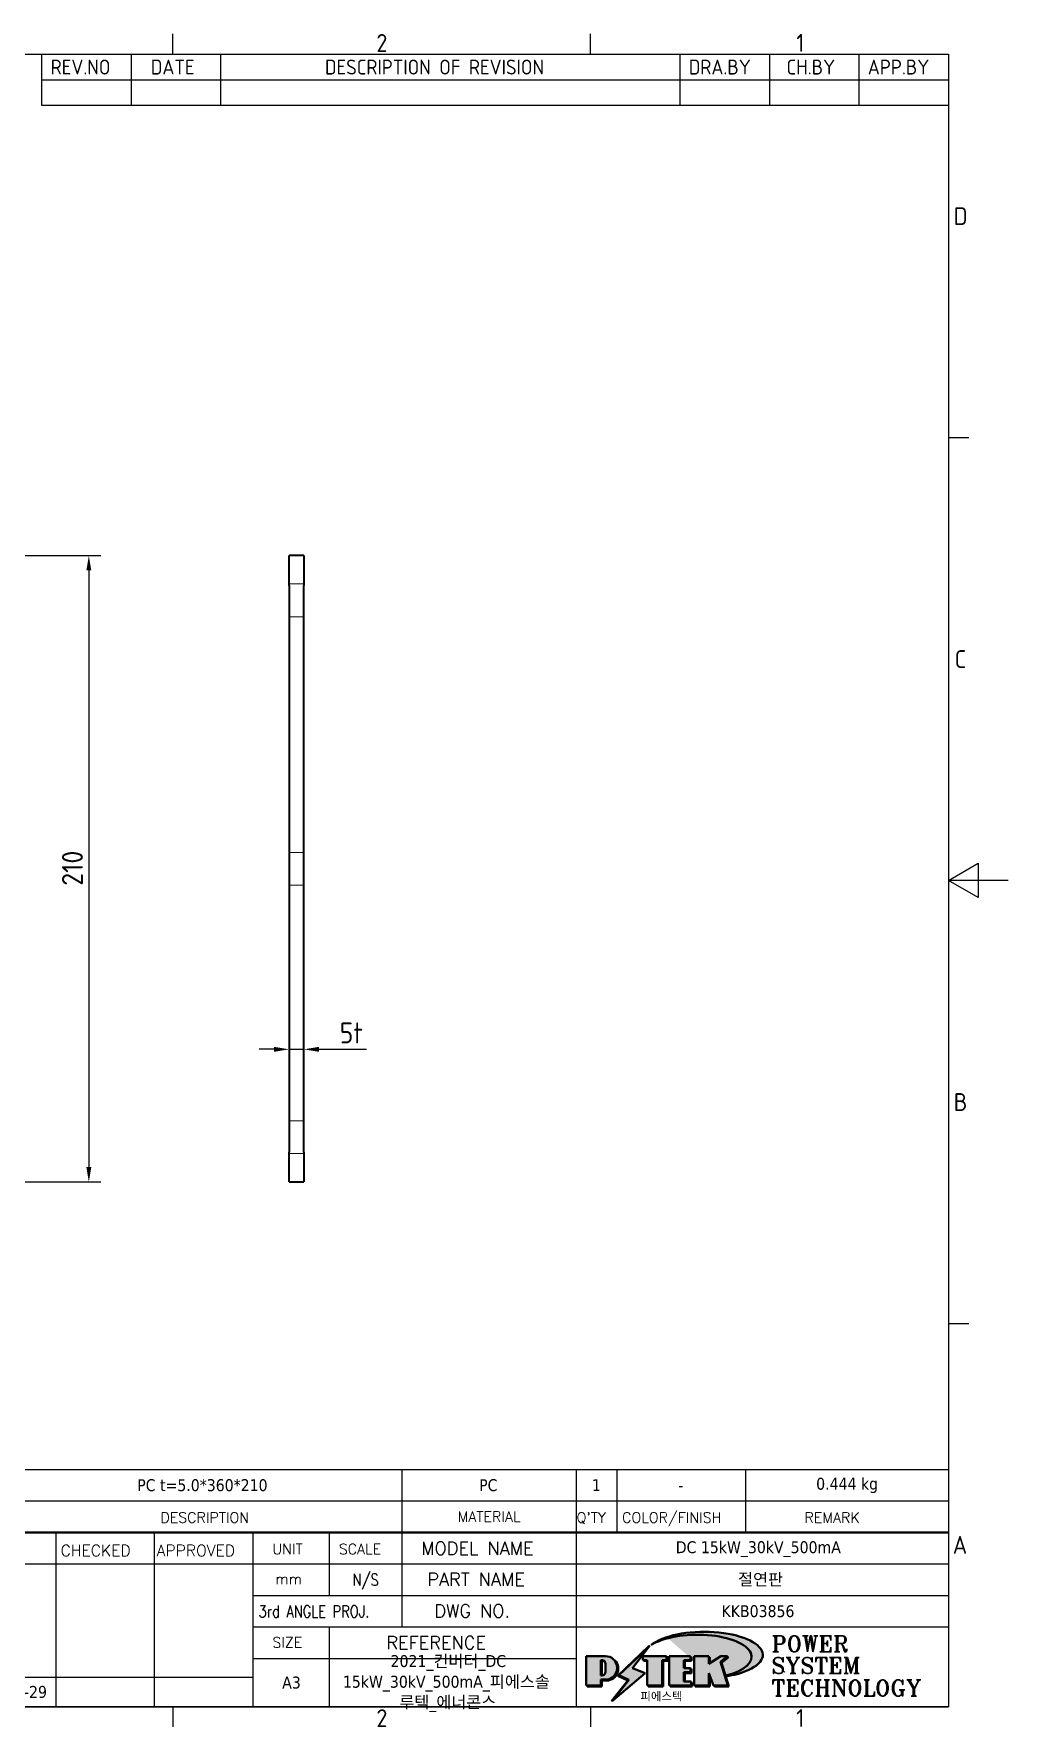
# Model space of a CAD drawing. Header units: millimetres. Extents: x 0 to 840, y 0 to 594.
# Drawn here: x 513 to 840, y 13 to 581 of the extents above; entities that cross this region are included whole.
import ezdxf
from ezdxf.enums import TextEntityAlignment as Align

# ---------------------------------------------------------------- set-up
doc = ezdxf.new("R2010")
doc.units = ezdxf.units.MM
doc.header["$LTSCALE"] = 2
doc.linetypes.add('DASHED', pattern=[0.2067, 0.1654, -0.0413])
doc.layers.get('0').update_dxf_attribs({"color": 3, "lineweight": 25, "true_color": 0x00ff00})
for name, color, linetype, lineweight, true_color in [('가려진 것(ISO)', 2, 'DASHED', 18, 0xffff00), ('가시적인 것(ISO)', 3, 'Continuous', 40, 0x00ff00), ('기호(ISO)', 5, 'Continuous', 25, 0x0000ff), ('제목(ISO)', 5, 'Continuous', 50, 0x0000ff), ('치수(ISO)', 2, 'Continuous', 25, 0xffff00)]:
    doc.layers.add(name, color=color, linetype=linetype, lineweight=lineweight, true_color=true_color)
doc.layers.add('경계(ISO)', color=7, linetype='Continuous', lineweight=25)
doc.layers.add('해치(ISO)', color=7, linetype='Continuous', lineweight=18)
doc.styles.add('HAN_370', font='', dxfattribs={"width": 2})
doc.styles.add('ISO ProportionalPSTEK', font='isocp.shx')
doc.styles.add('RC_284', font='ROMANC.shx')
doc.styles.add('RC_287', font='ROMANC.shx')
doc.styles.add('RC_292', font='ROMANC.shx')
doc.styles.add('ROMANT_294', font='romant.shx')
doc.styles.add('문자 텍스트_PSTEK_POSCO', font='isocp.shx')
doc.styles.add('치수 텍스트_PSTEK_POSCO', font='isocp.shx')
doc.styles.add('텍스트 스타일198', font='tahoma.ttf')
doc.styles.add('텍스트 스타일333', font='ROMANC.shx', dxfattribs={"width": 0.800000011920929})
doc.styles.get('HAN_370').set_extended_font_data('GulimChe')
doc.dimstyles.new('치수_PSTEK_POSCO', dxfattribs={"dimscale": 2, "dimtxt": 3.5, "dimasz": 2.5, "dimexe": 2, "dimexo": 2.5, "dimgap": 1, "dimtad": 1, "dimrnd": 1e-08, "dimdsep": 46, "dimtxsty": '치수 텍스트_PSTEK_POSCO', "dimcen": 0.09, "dimdle": 10, "dimclrd": 7, "dimclre": 7, "dimclrt": 2, "dimadec": 1, "dimazin": 2, "dimtfac": 1, "dimtmove": 0, "dimatfit": 3, "dimfxl": 1, "dimtolj": 1, "dimlwd": -1, "dimlwe": -1, "dimarcsym": 0})

# ---------------------------------------------------------------- blocks, each defined once
blk = doc.blocks.new('경계 Default Border')
at = {"layer": '경계(ISO)'}
for p, q in [((280, 287.0000076293945), (280, 290.4000091552734)), ((350, 287.0000076293945), (350, 290.4000091552734)), ((410, 222.7499961853027), (413.4000015258789, 222.7499961853027)), ((410, 74.25000190734863), (413.4000015258789, 74.25000190734863)), ((280, 10), (280, 6.599999666213989)), ((350, 10), (350, 6.599999666213989))]:
    blk.add_line(p, q, dxfattribs=at)
at = {"layer": '경계(ISO)', "flags": 128}
for points in [[(10, 10), (10, 287.0000076293945), (410, 287.0000076293945), (410, 10), (10, 10)], [(420, 148.5000038146973), (410, 148.5000038146973), (415, 151.3867473602295), (415, 145.6132507324219), (410, 148.5000038146973)]]:
    blk.add_lwpolyline(points, dxfattribs=at)
at = {"layer": '경계(ISO)', "color": 2, "true_color": 0xffff00, "char_height": 3.00000011920929, "attachment_point": 7, "style": '문자 텍스트_PSTEK_POSCO'}
for s, insert in [('2', (314.127739416884, 287.3713945155963)), ('1', (384.4860661041481, 287.4)), ('D', (410.878270202895, 258.3463944559917)), ('C', (411.0445395201643, 184.0963944559917)), ('B', (410.878270202895, 109.8463944559917)), ('A', (410.7144008173592, 35.61784856929444)), ('2', (314.127739416884, 6.57139439638704)), ('1', (384.4860661041481, 6.59999988079071))]:
    blk.add_mtext(s, dxfattribs=dict(at, insert=insert))
blk = doc.blocks.new('제목 블록 PSTEK')
at = {"true_color": 0xff0000}
h = blk.add_hatch(color=1, dxfattribs=at)
edge = h.paths.add_edge_path(flags=0)
edge.add_line((314.2242174273352, 19.60711530335299), (314.2242174273352, 17.00126995915134))
edge.add_line((314.2242174273352, 17.00126995915134), (314.3485873187598, 17.00126995915134))
edge.add_arc((314.3485873187598, 17.6527312952023), 0.6514613360509371, 270, 360)
edge.add_line((315.0000486548106, 17.6527312952023), (315.0000486548106, 18.95565396730211))
edge.add_arc((314.3485873187598, 18.95565396730212), 0.6514613360508712, 0, 90)
edge.add_line((314.3485873187598, 19.60711530335299), (314.2242174273352, 19.60711530335299))
edge = h.paths.add_edge_path()
edge.add_arc((314.9847713324306, 18.28938669179658), 1.969189947606664, 269.9999999999959, 450)
edge.add_line((314.9847713324306, 20.25857663940318), (311.7664314776902, 20.25857663940324))
edge.add_line((311.7664314776902, 20.25857663940324), (311.7664314776902, 15.3430047401139))
edge.add_line((311.7664314776902, 15.3430047401139), (314.2242174273352, 15.3430047401139))
edge.add_line((314.2242174273352, 15.3430047401139), (314.2242174273352, 16.32019674418991))
edge.add_line((314.2242174273352, 16.32019674418991), (314.9847713324307, 16.32019674418991))
at = {"true_color": 0x848484}
for points in [[(317.2195697678507, 17.0593801673321), (322.0326348870767, 21.62682475217465), (322.2781991042243, 21.94392121864296), (317.0471853425802, 16.97985676345368), (318.7512090904202, 16.1899260703855), (316.0018030350395, 12.71868385740789), (316.3356552234328, 13.00206718743325), (318.9235935156908, 16.2694494742633)], [(324.6615819988275, 19.45905590879572), (325.4196460989604, 19.45905590879572), (325.4196460989604, 20.11051724484596), (325.2419748254881, 20.11051724484596), (325.2419748254881, 19.60711530335299), (324.4839107253602, 19.60711530335299), (324.4839107253602, 15.3430047401139), (322.1623394187076, 15.3430047401139), (322.1623394187076, 15.19494534555726), (324.6615819988275, 15.19494534555726)], [(328.2914414389548, 19.45905590879572), (329.4054050004294, 19.45905590879572), (329.4054050004294, 20.11051724484596), (329.2277337269622, 20.11051724484596), (329.2277337269622, 19.60711530335299), (328.1137701654877, 19.60711530335299), (328.1137701654877, 18.25543873810179), (328.2914414389548, 18.25543873810179)], [(332.5088862584528, 20.1105172448466), (332.3312149849806, 20.1105172448466), (332.3312149849806, 18.99741471888368), (332.5088862584528, 19.11081371413894)], [(335.6156307331414, 20.11051724484596), (335.2535118015555, 20.11051724484596), (334.2514536401189, 19.30614745124769), (335.4855464857051, 15.3430047401139), (333.1954852176545, 15.3430047401139), (333.2478643833523, 15.19494534555726), (335.6632177591723, 15.19494534555726), (334.4291249135862, 19.15808805669106)], [(321.9846681452406, 19.60711530335299), (321.4042753185749, 19.60711530335299), (321.4042753185749, 19.45905590879572), (321.9846681452406, 19.45905590879572)], [(328.2914414389548, 17.41554667867274), (329.4054050004294, 17.41554667867274), (329.4054050004294, 18.10737934354514), (329.2277337269622, 18.10737934354514), (329.2277337269622, 17.56360607323003), (328.1137701654877, 17.56360607323003), (328.1137701654877, 15.9944660761648), (328.2914414389548, 15.9944660761648)], [(332.5088862584528, 16.92964231796647), (332.3312149849806, 17.43186301645164), (332.3312149849806, 15.3430047401139), (330.0369607660135, 15.3430047401139), (330.0369607660135, 15.19494534555726), (332.5088862584528, 15.19494534555726)], [(329.5356972676428, 15.8464066816075), (329.3580259941756, 15.8464066816075), (329.3580259941756, 15.3430047401139), (325.8342124037171, 15.3430047401139), (325.8342124037171, 15.19494534555726), (329.5356972676428, 15.19494534555726)]]:
    blk.add_hatch(color=252, dxfattribs=at).paths.add_polyline_path(points)
at = {"true_color": 0x0000ff}
blk.add_hatch(color=5, dxfattribs=at).paths.add_polyline_path([(321.6183518841322, 17.4193704504104), (319.5281351041078, 18.24969419629727), (322.4505835294948, 22.02344462252142), (317.2195697678507, 17.0593801673321), (318.9235935156908, 16.2694494742633), (316.1741874603099, 12.79820726128571)])
at = {"true_color": 0xff0000}
for points in [[(324.4839107253602, 19.60711530335299), (325.2419748254881, 19.60711530335299), (325.2419748254881, 20.25857663940324), (321.2266040451076, 20.25857663940324), (321.2266040451076, 19.60711530335299), (321.9846681452406, 19.60711530335299), (321.9846681452406, 15.3430047401139), (324.4839107253602, 15.3430047401139)], [(329.2277337269622, 20.25857663940324), (325.65654113025, 20.25857663940324), (325.65654113025, 15.3430047401139), (329.3580259941756, 15.3430047401139), (329.3580259941756, 15.9944660761648), (328.1137701654877, 15.9944660761648), (328.1137701654877, 17.56360607323003), (329.2277337269622, 17.56360607323003), (329.2277337269622, 18.25543873810179), (328.1137701654877, 18.25543873810179), (328.1137701654877, 19.60711530335299), (329.2277337269622, 19.60711530335299)], [(332.3312149849806, 20.25857663940324), (329.8592894925411, 20.25857663940324), (329.8592894925411, 15.3430047401139), (332.3312149849806, 15.3430047401139), (332.3312149849806, 17.4318630164523), (333.0701931098801, 15.3430047401139), (335.4855464857051, 15.3430047401139), (334.2514536401189, 19.30614745124769), (335.4379594596742, 20.25857663940324), (334.3071782107978, 20.25857663940324), (332.3312149849806, 18.99741471888304)]]:
    blk.add_hatch(color=1, dxfattribs=at).paths.add_polyline_path(points)
at = {"true_color": 0x848484}
h = blk.add_hatch(color=252, dxfattribs=at)
edge = h.paths.add_edge_path()
edge.add_arc((314.9847713324309, 18.28938669179657), 1.969189947606666, 270, 406.8278729790604)
edge.add_arc((315.1624426058984, 18.1413272972396), 1.969189947606962, -90, 53.560984836317004, ccw=False)
edge.add_line((315.1624426058984, 16.17213734963263), (314.4018887008024, 16.17213734963263))
edge.add_line((314.4018887008024, 16.17213734963263), (314.4018887008024, 15.19494534555726))
edge.add_line((314.4018887008024, 15.19494534555726), (311.9441027511573, 15.19494534555726))
edge.add_line((311.9441027511573, 15.19494534555726), (311.9441027511573, 15.3430047401139))
edge.add_line((311.9441027511573, 15.3430047401139), (314.2242174273352, 15.3430047401139))
edge.add_line((314.2242174273352, 15.3430047401139), (314.2242174273352, 16.32019674418991))
edge.add_line((314.2242174273352, 16.32019674418991), (314.9847713324309, 16.32019674418991))
h = blk.add_hatch(color=252, dxfattribs=at)
edge = h.paths.add_edge_path()
edge.add_line((314.4018887008024, 19.45905590879572), (314.5262585922315, 19.45905590879572))
edge.add_arc((314.5262585922314, 18.80759457274939), 0.6514613360463194, 60.4189348879147, 90.00000000000318, ccw=False)
edge.add_arc((314.3485873187602, 18.95565396730057), 0.6514613360524251, 39.96992292766206, 90.00000000009999)
edge.add_line((314.3485873187591, 19.60711530335307), (314.2242174273352, 19.60711530335298))
edge.add_line((314.2242174273352, 19.60711530335299), (314.2242174273352, 17.00126995915134))
edge.add_line((314.2242174273352, 17.00126995915134), (314.3485873187591, 17.00126995915134))
edge.add_arc((314.3485873187568, 17.652731295233), 0.6514613360816299, 270.0000000002, 274.6930825552478)
edge.add_line((314.4018887008024, 17.0034541317032), (314.4018887008024, 19.45905590879572))
at = {"layer": '해치(ISO)', "true_color": 0x27d1fc}
h = blk.add_hatch(color=140, dxfattribs=at)
edge = h.paths.add_edge_path()
edge.add_ellipse((330.3660919371412, 20.15576403068321), major_axis=(9.100907360794343, 0), ratio=0.4069904968023172, start_angle=301.3098473703837, end_angle=507.7436900681698)
edge.add_ellipse((331.5340919371412, 20.4634168429492), major_axis=(-9.82350664112931, 0), ratio=0.3942600559756514, start_angle=111.51207141178469, end_angle=334.47025347086895, ccw=False)
edge.add_line((335.1363447531188, 16.8601935978785), (335.0955236905705, 16.99119398620872))
at = {"color": 180, "true_color": 0x3f00ff}
for p, q in [((182.4757929790549, 51.56524660363496), (372.4757929537551, 51.56524660363496)), ((280.8758854511282, 51.56524660363496), (280.8758854511282, 41.00524660363494)), ((310.0881549537552, 51.56524660363496), (310.0881549537553, 41.00524660363494)), ((316.9044520275131, 51.56524660363496), (316.9044520275127, 41.00524660363494)), ((338.4566026226726, 51.56524660363496), (338.4566026226727, 41.00524660363494)), ((372.4757929537551, 51.56524660363496), (372.4757929537551, 11.79100474011389)), ((182.475792979055, 46.2852466036349), (372.4757929537551, 46.28524660363492)), ((222.9401812389276, 11.79100474011392), (222.9401812389276, 41.00524660363494)), ((239.4288871878316, 11.79100474011392), (239.4288871878316, 41.00524660363494)), ((255.9175931367356, 11.79100474011392), (255.9175931367356, 41.00524660363494)), ((268.6918866058747, 41.00524660363494), (268.6918866058747, 30.44524660363498)), ((280.8758854511282, 41.00524660363494), (280.8758854511282, 25.16524660363502)), ((310.088154953755, 41.00524660363494), (310.088154953755, 11.79100474011392)), ((206.451475290024, 35.72524660363497), (372.4757929537551, 35.72524660363497)), ((255.917593136736, 30.44524660363498), (372.4757929537552, 30.44524660363501)), ((255.9175931367359, 25.16524660363502), (372.4757929537552, 25.165246603635)), ((268.6918866058744, 25.16524660363502), (268.6918866058744, 11.79100474011392)), ((255.9175931367359, 19.88524660363481), (310.0881549537553, 19.88524660363481)), ((206.451475290024, 16.74100474011396), (255.9175931367359, 16.74100474011396)), ((182.475792979055, 11.79100474011392), (372.4757929537551, 11.79100474011389))]:
    blk.add_line(p, q, dxfattribs=at)
at = {"color": 7, "lineweight": 50}
blk.add_line((206.451475290024, 41.00524660363494), (372.4757929537551, 41.00524660363496), dxfattribs=at)
at = {"color": 7}
for p, q in [((311.7664314776902, 20.25900474011391), (311.7664314776902, 15.34300474011391)), ((314.9847713324309, 20.25857663940324), (311.7664314776902, 20.25857663940324)), ((314.9847713324309, 20.25857663940324), (311.7664314776902, 20.25857663940324)), ((311.7664314776902, 20.25857663940324), (311.7664314776902, 15.3430047401139)), ((322.2781991042243, 21.94392121864296), (317.0471853425802, 16.97985676345368)), ((322.4505835294948, 22.02344462252142), (317.2195697678507, 17.0593801673321)), ((317.2195697678507, 17.0593801673321), (322.0326348870767, 21.62682475217465)), ((319.5281351041078, 18.24969419629727), (322.4505835294948, 22.02344462252142)), ((325.2419748254881, 20.25857663940324), (321.2266040451076, 20.25857663940324)), ((321.2266040451076, 20.25857663940324), (321.2266040451076, 19.60711530335299)), ((325.2419748254881, 20.25857663940324), (321.2266040451076, 20.25857663940324)), ((321.2266040451076, 20.25857663940324), (321.2266040451076, 19.60711530335299)), ((322.0326348870767, 21.62682475217465), (322.2781991042243, 21.94392121864296)), ((325.2419748254881, 19.60711530335299), (325.2419748254881, 20.25857663940324)), ((325.2419748254881, 19.60711530335299), (325.2419748254881, 20.25857663940324)), ((325.4196460989604, 20.11051724484596), (325.2419748254881, 20.11051724484596)), ((325.2419748254881, 20.11051724484596), (325.2419748254881, 19.60711530335299)), ((325.4196460989604, 19.45905590879572), (325.4196460989604, 20.11051724484596)), ((329.2277337269622, 20.25857663940324), (325.65654113025, 20.25857663940324)), ((325.65654113025, 20.25857663940324), (325.65654113025, 15.3430047401139)), ((325.65654113025, 20.25857663940324), (325.65654113025, 15.3430047401139)), ((329.2277337269622, 20.25857663940324), (325.65654113025, 20.25857663940324)), ((329.2277337269622, 19.60711530335299), (329.2277337269622, 20.25857663940324)), ((329.2277337269622, 19.60711530335299), (329.2277337269622, 20.25857663940324)), ((329.4054050004294, 20.11051724484596), (329.2277337269622, 20.11051724484596)), ((329.2277337269622, 20.11051724484596), (329.2277337269622, 19.60711530335299)), ((329.4054050004294, 19.45905590879572), (329.4054050004294, 20.11051724484596)), ((332.3312149849806, 20.25857663940324), (329.8592894925411, 20.25857663940324)), ((329.8592894925411, 20.25857663940324), (329.8592894925411, 15.3430047401139)), ((329.8592894925411, 20.25857663940324), (329.8592894925411, 15.3430047401139)), ((332.3312149849806, 20.25857663940324), (329.8592894925411, 20.25857663940324)), ((334.3071782107978, 20.25857663940324), (332.3312149849806, 18.99741471888304)), ((332.3312149849806, 18.99741471888304), (332.3312149849806, 20.25857663940324)), ((334.3071782107978, 20.25857663940324), (332.3312149849806, 18.99741471888304)), ((332.3312149849806, 18.99741471888304), (332.3312149849806, 20.25857663940324)), ((332.5088862584528, 20.1105172448466), (332.3312149849806, 20.1105172448466)), ((332.3312149849806, 20.1105172448466), (332.3312149849806, 18.99741471888368)), ((332.5088862584528, 19.11081371413894), (332.5088862584528, 20.1105172448466)), ((334.2514536401189, 19.30614745124769), (335.4379594596742, 20.25857663940324)), ((334.2514536401189, 19.30614745124769), (335.4379594596742, 20.25857663940324)), ((335.2535118015555, 20.11051724484596), (334.2514536401189, 19.30614745124769)), ((335.4379594596742, 20.25857663940324), (334.3071782107978, 20.25857663940324)), ((335.4379594596742, 20.25857663940324), (334.3071782107978, 20.25857663940324)), ((334.4291249135862, 19.15808805669104), (335.6156307331414, 20.11051724484596)), ((335.6156307331414, 20.11051724484596), (335.2535118015555, 20.11051724484596)), ((314.2242174273352, 17.00126995915134), (314.2242174273352, 19.60711530335299)), ((314.2242174273352, 19.60711530335299), (314.3485873187591, 19.60711530335299)), ((314.3485873187591, 19.60711530335299), (314.2242174273352, 19.60711530335299)), ((314.2242174273352, 19.60711530335299), (314.2242174273352, 17.00126995915134)), ((314.2242174273352, 17.00126995915134), (314.2242174273352, 19.60711530335299)), ((314.2242174273352, 19.60711530335299), (314.3485873187591, 19.60711530335299)), ((314.4018887008024, 19.45905590879572), (314.5262585922314, 19.45905590879572)), ((314.4018887008024, 17.0034541317032), (314.4018887008024, 19.45905590879572)), ((315.0000486548106, 18.95565396730275), (315.0000486548106, 17.65273129520161)), ((315.0000486548106, 18.95565396730275), (315.0000486548106, 17.65273129520161)), ((316.1741874603099, 12.79820726128571), (321.6183518841322, 17.4193704504104)), ((318.9235935156908, 16.2694494742633), (317.2195697678507, 17.0593801673321)), ((317.2195697678507, 17.0593801673321), (318.9235935156908, 16.2694494742633)), ((321.6183518841322, 17.4193704504104), (319.5281351041078, 18.24969419629727)), ((321.2266040451076, 19.60711530335299), (321.9846681452406, 19.60711530335299)), ((321.2266040451076, 19.60711530335299), (321.9846681452406, 19.60711530335299)), ((321.4042753185749, 19.60711530335299), (321.4042753185749, 19.45905590879572)), ((321.9846681452406, 19.60711530335299), (321.4042753185749, 19.60711530335299)), ((321.4042753185749, 19.45905590879572), (321.9846681452406, 19.45905590879572)), ((321.9846681452406, 19.60711530335299), (321.9846681452406, 15.3430047401139)), ((321.9846681452406, 19.45905590879572), (321.9846681452406, 19.60711530335299)), ((321.9846681452406, 19.60711530335299), (321.9846681452406, 15.3430047401139)), ((324.4839107253602, 19.60711530335299), (325.2419748254881, 19.60711530335299)), ((324.4839107253602, 15.3430047401139), (324.4839107253602, 19.60711530335299)), ((325.2419748254881, 19.60711530335299), (324.4839107253602, 19.60711530335299)), ((324.4839107253602, 19.60711530335299), (324.4839107253602, 15.3430047401139)), ((324.4839107253602, 19.60711530335299), (325.2419748254881, 19.60711530335299)), ((324.4839107253602, 15.3430047401139), (324.4839107253602, 19.60711530335299)), ((324.6615819988275, 19.45905590879572), (325.4196460989604, 19.45905590879572)), ((324.6615819988275, 15.19494534555726), (324.6615819988275, 19.45905590879572)), ((328.1137701654877, 18.25543873810179), (328.1137701654877, 19.60711530335299)), ((328.1137701654877, 19.60711530335299), (329.2277337269622, 19.60711530335299)), ((329.2277337269622, 19.60711530335299), (328.1137701654877, 19.60711530335299)), ((328.1137701654877, 19.60711530335299), (328.1137701654877, 18.25543873810179)), ((328.1137701654877, 18.25543873810179), (328.1137701654877, 19.60711530335299)), ((328.1137701654877, 19.60711530335299), (329.2277337269622, 19.60711530335299)), ((329.2277337269622, 18.25543873810179), (328.1137701654877, 18.25543873810179)), ((328.1137701654877, 18.25543873810179), (328.2914414389548, 18.25543873810179)), ((329.2277337269622, 18.25543873810179), (328.1137701654877, 18.25543873810179)), ((328.1137701654877, 17.56360607323003), (329.2277337269622, 17.56360607323003)), ((328.1137701654877, 15.9944660761648), (328.1137701654877, 17.56360607323003)), ((329.2277337269622, 17.56360607323003), (328.1137701654877, 17.56360607323003)), ((328.1137701654877, 17.56360607323003), (328.1137701654877, 15.9944660761648)), ((328.1137701654877, 17.56360607323003), (329.2277337269622, 17.56360607323003)), ((328.1137701654877, 15.9944660761648), (328.1137701654877, 17.56360607323003)), ((328.2914414389548, 18.25543873810179), (328.2914414389548, 19.45905590879572)), ((328.2914414389548, 19.45905590879572), (329.4054050004294, 19.45905590879572)), ((328.2914414389548, 15.9944660761648), (328.2914414389548, 17.41554667867274)), ((328.2914414389548, 17.41554667867274), (329.4054050004294, 17.41554667867274)), ((329.2277337269622, 17.56360607323003), (329.2277337269622, 18.25543873810179)), ((329.2277337269622, 17.56360607323003), (329.2277337269622, 18.25543873810179)), ((329.4054050004294, 18.10737934354514), (329.2277337269622, 18.10737934354514)), ((329.2277337269622, 18.10737934354514), (329.2277337269622, 17.56360607323003)), ((329.4054050004294, 17.41554667867274), (329.4054050004294, 18.10737934354514)), ((332.3312149849806, 18.99741471888368), (332.5088862584528, 19.11081371413894)), ((332.3312149849806, 17.4318630164523), (333.0701931098801, 15.3430047401139)), ((332.3312149849806, 15.3430047401139), (332.3312149849806, 17.4318630164523)), ((332.5088862584528, 16.92964231796647), (332.3312149849806, 17.43186301645164)), ((332.3312149849806, 17.43186301645164), (332.3312149849806, 15.3430047401139)), ((332.3312149849806, 17.4318630164523), (333.0701931098801, 15.3430047401139)), ((332.3312149849806, 15.3430047401139), (332.3312149849806, 17.4318630164523)), ((335.4855464857051, 15.3430047401139), (334.2514536401189, 19.30614745124769)), ((334.2514536401189, 19.30614745124769), (335.4855464857051, 15.3430047401139)), ((335.4855464857051, 15.3430047401139), (334.2514536401189, 19.30614745124769)), ((335.6632177591723, 15.19494534555726), (334.4291249135862, 19.15808805669104)), ((345.0447381189468, 17.50375595811051), (344.9867755289346, 17.689895936919)), ((311.7664314776902, 15.3430047401139), (314.2242174273352, 15.3430047401139)), ((311.7664314776902, 15.3430047401139), (314.2242174273352, 15.3430047401139)), ((314.2242174273352, 15.3430047401139), (311.9441027511573, 15.3430047401139)), ((311.9441027511573, 15.3430047401139), (311.9441027511573, 15.19494534555726)), ((311.9441027511573, 15.19494534555726), (314.4018887008024, 15.19494534555726)), ((314.3485873187591, 17.00126995915134), (314.2242174273352, 17.00126995915134)), ((314.2242174273352, 17.00126995915134), (314.3485873187591, 17.00126995915134)), ((314.3485873187591, 17.00126995915134), (314.2242174273352, 17.00126995915134)), ((314.2242174273352, 16.32019674418991), (314.9847713324309, 16.32019674418991)), ((314.2242174273352, 15.3430047401139), (314.2242174273352, 16.32019674418991)), ((314.9847713324309, 16.32019674418991), (314.2242174273352, 16.32019674418991)), ((314.2242174273352, 16.32019674418991), (314.2242174273352, 15.3430047401139)), ((314.2242174273352, 16.32019674418991), (314.9847713324309, 16.32019674418991)), ((314.2242174273352, 15.3430047401139), (314.2242174273352, 16.32019674418991)), ((314.4018887008024, 16.17213734963263), (315.162442605898, 16.17213734963263)), ((314.4018887008024, 15.19494534555726), (314.4018887008024, 16.17213734963263)), ((318.7512090904202, 16.1899260703855), (316.0018030350395, 12.71868385740789)), ((318.9235935156908, 16.2694494742633), (316.1741874603099, 12.79820726128571)), ((316.3356552234328, 13.00206718743325), (318.9235935156908, 16.2694494742633)), ((317.0471853425802, 16.97985676345368), (318.7512090904202, 16.1899260703855)), ((321.9846681452406, 15.3430047401139), (324.4839107253602, 15.3430047401139)), ((321.9846681452406, 15.3430047401139), (324.4839107253602, 15.3430047401139)), ((324.4839107253602, 15.3430047401139), (322.1623394187076, 15.3430047401139)), ((322.1623394187076, 15.3430047401139), (322.1623394187076, 15.19494534555726)), ((322.1623394187076, 15.19494534555726), (324.6615819988275, 15.19494534555726)), ((325.65654113025, 15.3430047401139), (329.3580259941756, 15.3430047401139)), ((325.65654113025, 15.3430047401139), (329.3580259941756, 15.3430047401139)), ((329.3580259941756, 15.3430047401139), (325.8342124037171, 15.3430047401139)), ((325.8342124037171, 15.3430047401139), (325.8342124037171, 15.19494534555726)), ((325.8342124037171, 15.19494534555726), (329.5356972676428, 15.19494534555726)), ((329.3580259941756, 15.9944660761648), (328.1137701654877, 15.9944660761648)), ((328.1137701654877, 15.9944660761648), (328.2914414389548, 15.9944660761648)), ((329.3580259941756, 15.9944660761648), (328.1137701654877, 15.9944660761648)), ((329.3580259941756, 15.3430047401139), (329.3580259941756, 15.9944660761648)), ((329.3580259941756, 15.3430047401139), (329.3580259941756, 15.9944660761648)), ((329.5356972676428, 15.8464066816075), (329.3580259941756, 15.8464066816075)), ((329.3580259941756, 15.8464066816075), (329.3580259941756, 15.3430047401139)), ((329.5356972676428, 15.19494534555726), (329.5356972676428, 15.8464066816075)), ((329.8592894925411, 15.3430047401139), (332.3312149849806, 15.3430047401139)), ((329.8592894925411, 15.3430047401139), (332.3312149849806, 15.3430047401139)), ((332.3312149849806, 15.3430047401139), (330.0369607660135, 15.3430047401139)), ((330.0369607660135, 15.3430047401139), (330.0369607660135, 15.19494534555726)), ((330.0369607660135, 15.19494534555726), (332.5088862584528, 15.19494534555726)), ((332.5088862584528, 15.19494534555726), (332.5088862584528, 16.92964231796647)), ((333.0701931098801, 15.3430047401139), (335.4855464857051, 15.3430047401139)), ((333.0701931098801, 15.3430047401139), (335.4855464857051, 15.3430047401139)), ((335.4855464857051, 15.3430047401139), (333.1954852176545, 15.3430047401139)), ((333.1954852176545, 15.3430047401139), (333.2478643833523, 15.19494534555726)), ((333.2478643833523, 15.19494534555726), (335.6632177591723, 15.19494534555726)), ((316.0018030350395, 12.71868385740789), (316.3356552234328, 13.00206718743325))]:
    blk.add_line(p, q, dxfattribs=at)
at = {"color": 1, "true_color": 0xff0000}
for p, q in [((314.9847713324309, 20.25857663940324), (311.7664314776902, 20.25857663940324)), ((311.7664314776902, 20.25857663940324), (311.7664314776902, 15.3430047401139)), ((325.2419748254881, 20.25857663940324), (321.2266040451076, 20.25857663940324)), ((321.2266040451076, 20.25857663940324), (321.2266040451076, 19.60711530335299)), ((325.2419748254881, 19.60711530335299), (325.2419748254881, 20.25857663940324)), ((329.2277337269622, 20.25857663940324), (325.65654113025, 20.25857663940324)), ((325.65654113025, 20.25857663940324), (325.65654113025, 15.3430047401139)), ((329.2277337269622, 19.60711530335299), (329.2277337269622, 20.25857663940324)), ((332.3312149849806, 20.25857663940324), (329.8592894925411, 20.25857663940324)), ((329.8592894925411, 20.25857663940324), (329.8592894925411, 15.3430047401139)), ((334.3071782107978, 20.25857663940324), (332.3312149849806, 18.99741471888304)), ((332.3312149849806, 18.99741471888304), (332.3312149849806, 20.25857663940324)), ((334.2514536401189, 19.30614745124769), (335.4379594596742, 20.25857663940324)), ((335.4379594596742, 20.25857663940324), (334.3071782107978, 20.25857663940324)), ((314.2242174273352, 17.00126995915134), (314.2242174273352, 19.60711530335299)), ((314.2242174273352, 19.60711530335299), (314.3485873187591, 19.60711530335299)), ((315.0000486548106, 18.95565396730275), (315.0000486548106, 17.65273129520161)), ((321.2266040451076, 19.60711530335299), (321.9846681452406, 19.60711530335299)), ((321.9846681452406, 19.60711530335299), (321.9846681452406, 15.3430047401139)), ((324.4839107253602, 19.60711530335299), (325.2419748254881, 19.60711530335299)), ((324.4839107253602, 15.3430047401139), (324.4839107253602, 19.60711530335299)), ((328.1137701654877, 18.25543873810179), (328.1137701654877, 19.60711530335299)), ((328.1137701654877, 19.60711530335299), (329.2277337269622, 19.60711530335299)), ((329.2277337269622, 18.25543873810179), (328.1137701654877, 18.25543873810179)), ((328.1137701654877, 17.56360607323003), (329.2277337269622, 17.56360607323003)), ((328.1137701654877, 15.9944660761648), (328.1137701654877, 17.56360607323003)), ((329.2277337269622, 17.56360607323003), (329.2277337269622, 18.25543873810179)), ((332.3312149849806, 17.4318630164523), (333.0701931098801, 15.3430047401139)), ((332.3312149849806, 15.3430047401139), (332.3312149849806, 17.4318630164523)), ((335.4855464857051, 15.3430047401139), (334.2514536401189, 19.30614745124769)), ((311.7664314776902, 15.3430047401139), (314.2242174273352, 15.3430047401139)), ((314.3485873187591, 17.00126995915134), (314.2242174273352, 17.00126995915134)), ((314.2242174273352, 16.32019674418991), (314.9847713324309, 16.32019674418991)), ((314.2242174273352, 15.3430047401139), (314.2242174273352, 16.32019674418991)), ((321.9846681452406, 15.3430047401139), (324.4839107253602, 15.3430047401139)), ((325.65654113025, 15.3430047401139), (329.3580259941756, 15.3430047401139)), ((329.3580259941756, 15.9944660761648), (328.1137701654877, 15.9944660761648)), ((329.3580259941756, 15.3430047401139), (329.3580259941756, 15.9944660761648)), ((329.8592894925411, 15.3430047401139), (332.3312149849806, 15.3430047401139)), ((333.0701931098801, 15.3430047401139), (335.4855464857051, 15.3430047401139))]:
    blk.add_line(p, q, dxfattribs=at)
at = {"color": 5, "true_color": 0x0000ff}
for p, q in [((322.4505835294948, 22.02344462252142), (317.2195697678507, 17.0593801673321)), ((319.5281351041078, 18.24969419629727), (322.4505835294948, 22.02344462252142)), ((316.1741874603099, 12.79820726128571), (321.6183518841322, 17.4193704504104)), ((317.2195697678507, 17.0593801673321), (318.9235935156908, 16.2694494742633)), ((321.6183518841322, 17.4193704504104), (319.5281351041078, 18.24969419629727)), ((318.9235935156908, 16.2694494742633), (316.1741874603099, 12.79820726128571))]:
    blk.add_line(p, q, dxfattribs=at)
at = {"color": 7}
for centre, radius, start, end in [((314.9847713324309, 18.28938669179658), 1.969189947606665, 270, 90), ((314.9847713324309, 18.28938669179658), 1.969189947606665, 270, 90), ((314.3485873187598, 18.95565396730211), 0.6514613360508712, 0, 90), ((314.3485873187602, 18.95565396730057), 0.6514613360524251, 39.96992292766117, 90), ((314.3485873187598, 18.95565396730212), 0.6514613360508712, 0, 90), ((314.3485873187597, 17.65273129520228), 0.6514613360509381, 270, 0), ((314.3485873187598, 17.6527312952023), 0.6514613360509381, 270, 0), ((314.5262585922314, 18.80759457274939), 0.6514613360463193, 60.41893488791137, 90), ((314.9847713324307, 18.2893866917965), 1.969189947606594, 270, 46.82787297909833), ((315.1624426058984, 18.1413272972396), 1.969189947606961, 270, 53.56098483636067), ((314.3485873187568, 17.652731295233), 0.6514613360816299, 270, 274.6930825552478)]:
    blk.add_arc(centre, radius, start, end, dxfattribs=at)
at = {"color": 1, "true_color": 0xff0000}
for centre, radius, start, end in [((314.9847713324309, 18.28938669179657), 1.969189947606665, 270, 90), ((314.3485873187598, 18.95565396730211), 0.6514613360508712, 0, 90), ((314.3485873187598, 17.6527312952023), 0.6514613360509381, 270, 0)]:
    blk.add_arc(centre, radius, start, end, dxfattribs=at)
at = {"layer": '제목(ISO)'}
for p, q in [((314.9847713324306, 20.25857663940324), (311.7664314776902, 20.25857663940324)), ((311.7664314776902, 20.25857663940324), (311.7664314776902, 15.3430047401139)), ((322.2781991042243, 21.94392121864296), (317.0471853425802, 16.97985676345368)), ((322.4505835294948, 22.02344462252142), (317.2195697678507, 17.0593801673321)), ((317.2195697678507, 17.0593801673321), (322.0326348870767, 21.62682475217465)), ((319.5281351041078, 18.24969419629727), (322.4505835294948, 22.02344462252142)), ((325.2419748254881, 20.25857663940324), (321.2266040451076, 20.25857663940324)), ((321.2266040451076, 20.25857663940324), (321.2266040451076, 19.60711530335299)), ((322.0326348870767, 21.62682475217465), (322.2781991042243, 21.94392121864296)), ((325.2419748254881, 19.60711530335299), (325.2419748254881, 20.25857663940324)), ((325.4196460989604, 20.11051724484596), (325.2419748254881, 20.11051724484596)), ((325.2419748254881, 20.11051724484596), (325.2419748254881, 19.60711530335299)), ((325.4196460989604, 19.45905590879572), (325.4196460989604, 20.11051724484596)), ((329.2277337269622, 20.25857663940324), (325.65654113025, 20.25857663940324)), ((325.65654113025, 20.25857663940324), (325.65654113025, 15.3430047401139)), ((329.2277337269622, 19.60711530335299), (329.2277337269622, 20.25857663940324)), ((329.4054050004294, 20.11051724484596), (329.2277337269622, 20.11051724484596)), ((329.2277337269622, 20.11051724484596), (329.2277337269622, 19.60711530335299)), ((329.4054050004294, 19.45905590879572), (329.4054050004294, 20.11051724484596)), ((332.3312149849806, 20.25857663940324), (329.8592894925411, 20.25857663940324)), ((329.8592894925411, 20.25857663940324), (329.8592894925411, 15.3430047401139)), ((334.3071782107978, 20.25857663940324), (332.3312149849806, 18.99741471888304)), ((332.3312149849806, 18.99741471888304), (332.3312149849806, 20.25857663940324)), ((332.5088862584528, 20.1105172448466), (332.3312149849806, 20.1105172448466)), ((332.3312149849806, 20.1105172448466), (332.3312149849806, 18.99741471888368)), ((332.5088862584528, 19.11081371413894), (332.5088862584528, 20.1105172448466)), ((334.2514536401189, 19.30614745124769), (335.4379594596742, 20.25857663940324)), ((335.2535118015555, 20.11051724484596), (334.2514536401189, 19.30614745124769)), ((335.4379594596742, 20.25857663940324), (334.3071782107978, 20.25857663940324)), ((334.4291249135862, 19.15808805669106), (335.6156307331414, 20.11051724484596)), ((335.6156307331414, 20.11051724484596), (335.2535118015555, 20.11051724484596)), ((314.2242174273352, 17.00126995915134), (314.2242174273352, 19.60711530335299)), ((314.2242174273352, 19.60711530335299), (314.3485873187598, 19.60711530335299)), ((314.3485873187591, 19.60711530335299), (314.2242174273352, 19.60711530335299)), ((314.2242174273352, 19.60711530335299), (314.2242174273352, 17.00126995915134)), ((314.4018887008024, 19.45905590879572), (314.5262585922314, 19.45905590879572)), ((314.4018887008024, 17.0034541317032), (314.4018887008024, 19.45905590879572)), ((315.0000486548106, 18.95565396730211), (315.0000486548106, 17.6527312952023)), ((316.1741874603099, 12.79820726128571), (321.6183518841322, 17.4193704504104)), ((317.2195697678507, 17.0593801673321), (318.9235935156908, 16.2694494742633)), ((318.9235935156908, 16.2694494742633), (317.2195697678507, 17.0593801673321)), ((321.6183518841322, 17.4193704504104), (319.5281351041078, 18.24969419629727)), ((321.2266040451076, 19.60711530335299), (321.9846681452406, 19.60711530335299)), ((321.9846681452406, 19.60711530335299), (321.4042753185749, 19.60711530335299)), ((321.4042753185749, 19.60711530335299), (321.4042753185749, 19.45905590879572)), ((321.4042753185749, 19.45905590879572), (321.9846681452406, 19.45905590879572)), ((321.9846681452406, 19.60711530335299), (321.9846681452406, 15.3430047401139)), ((321.9846681452406, 19.45905590879572), (321.9846681452406, 19.60711530335299)), ((324.4839107253602, 19.60711530335299), (325.2419748254881, 19.60711530335299)), ((324.4839107253602, 15.3430047401139), (324.4839107253602, 19.60711530335299)), ((325.2419748254881, 19.60711530335299), (324.4839107253602, 19.60711530335299)), ((324.4839107253602, 19.60711530335299), (324.4839107253602, 15.3430047401139)), ((324.6615819988275, 19.45905590879572), (325.4196460989604, 19.45905590879572)), ((324.6615819988275, 15.19494534555726), (324.6615819988275, 19.45905590879572)), ((328.1137701654877, 18.25543873810179), (328.1137701654877, 19.60711530335299)), ((328.1137701654877, 19.60711530335299), (329.2277337269622, 19.60711530335299)), ((329.2277337269622, 19.60711530335299), (328.1137701654877, 19.60711530335299)), ((328.1137701654877, 19.60711530335299), (328.1137701654877, 18.25543873810179)), ((329.2277337269622, 18.25543873810179), (328.1137701654877, 18.25543873810179)), ((328.1137701654877, 18.25543873810179), (328.2914414389548, 18.25543873810179)), ((328.1137701654877, 15.9944660761648), (328.1137701654877, 17.56360607323003)), ((328.1137701654877, 17.56360607323003), (329.2277337269622, 17.56360607323003)), ((329.2277337269622, 17.56360607323003), (328.1137701654877, 17.56360607323003)), ((328.1137701654877, 17.56360607323003), (328.1137701654877, 15.9944660761648)), ((328.2914414389548, 19.45905590879572), (329.4054050004294, 19.45905590879572)), ((328.2914414389548, 18.25543873810179), (328.2914414389548, 19.45905590879572)), ((328.2914414389548, 17.41554667867274), (329.4054050004294, 17.41554667867274)), ((328.2914414389548, 15.9944660761648), (328.2914414389548, 17.41554667867274)), ((329.2277337269622, 17.56360607323003), (329.2277337269622, 18.25543873810179)), ((329.4054050004294, 18.10737934354514), (329.2277337269622, 18.10737934354514)), ((329.2277337269622, 18.10737934354514), (329.2277337269622, 17.56360607323003)), ((329.4054050004294, 17.41554667867274), (329.4054050004294, 18.10737934354514)), ((332.3312149849806, 18.99741471888368), (332.5088862584528, 19.11081371413894)), ((332.3312149849806, 15.3430047401139), (332.3312149849806, 17.4318630164523)), ((332.3312149849806, 17.4318630164523), (333.0701931098801, 15.3430047401139)), ((332.5088862584528, 16.92964231796647), (332.3312149849806, 17.43186301645164)), ((332.3312149849806, 17.43186301645164), (332.3312149849806, 15.3430047401139)), ((335.4855464857051, 15.3430047401139), (334.2514536401189, 19.30614745124769)), ((334.2514536401189, 19.30614745124769), (335.4855464857051, 15.3430047401139)), ((335.6632177591723, 15.19494534555726), (334.4291249135862, 19.15808805669106)), ((311.7664314776902, 15.3430047401139), (314.2242174273352, 15.3430047401139)), ((314.2242174273352, 15.3430047401139), (311.9441027511573, 15.3430047401139)), ((311.9441027511573, 15.3430047401139), (311.9441027511573, 15.19494534555726)), ((311.9441027511573, 15.19494534555726), (314.4018887008024, 15.19494534555726)), ((314.3485873187598, 17.00126995915134), (314.2242174273352, 17.00126995915134)), ((314.2242174273352, 17.00126995915134), (314.3485873187591, 17.00126995915134)), ((314.2242174273352, 15.3430047401139), (314.2242174273352, 16.32019674418991)), ((314.2242174273352, 16.32019674418991), (314.9847713324307, 16.32019674418991)), ((314.9847713324309, 16.32019674418991), (314.2242174273352, 16.32019674418991)), ((314.2242174273352, 16.32019674418991), (314.2242174273352, 15.3430047401139)), ((314.4018887008024, 15.19494534555726), (314.4018887008024, 16.17213734963263)), ((314.4018887008024, 16.17213734963263), (315.1624426058984, 16.17213734963263)), ((318.7512090904202, 16.1899260703855), (316.0018030350395, 12.71868385740789)), ((318.9235935156908, 16.2694494742633), (316.1741874603099, 12.79820726128571)), ((316.3356552234328, 13.00206718743325), (318.9235935156908, 16.2694494742633)), ((317.0471853425802, 16.97985676345368), (318.7512090904202, 16.1899260703855)), ((321.9846681452406, 15.3430047401139), (324.4839107253602, 15.3430047401139)), ((324.4839107253602, 15.3430047401139), (322.1623394187076, 15.3430047401139)), ((322.1623394187076, 15.3430047401139), (322.1623394187076, 15.19494534555726)), ((322.1623394187076, 15.19494534555726), (324.6615819988275, 15.19494534555726)), ((325.65654113025, 15.3430047401139), (329.3580259941756, 15.3430047401139)), ((329.3580259941756, 15.3430047401139), (325.8342124037171, 15.3430047401139)), ((325.8342124037171, 15.3430047401139), (325.8342124037171, 15.19494534555726)), ((325.8342124037171, 15.19494534555726), (329.5356972676428, 15.19494534555726)), ((329.3580259941756, 15.9944660761648), (328.1137701654877, 15.9944660761648)), ((328.1137701654877, 15.9944660761648), (328.2914414389548, 15.9944660761648)), ((329.3580259941756, 15.3430047401139), (329.3580259941756, 15.9944660761648)), ((329.5356972676428, 15.8464066816075), (329.3580259941756, 15.8464066816075)), ((329.3580259941756, 15.8464066816075), (329.3580259941756, 15.3430047401139)), ((329.5356972676428, 15.19494534555726), (329.5356972676428, 15.8464066816075)), ((329.8592894925411, 15.3430047401139), (332.3312149849806, 15.3430047401139)), ((332.3312149849806, 15.3430047401139), (330.0369607660135, 15.3430047401139)), ((330.0369607660135, 15.3430047401139), (330.0369607660135, 15.19494534555726)), ((330.0369607660135, 15.19494534555726), (332.5088862584528, 15.19494534555726)), ((332.5088862584528, 15.19494534555726), (332.5088862584528, 16.92964231796647)), ((333.0701931098801, 15.3430047401139), (335.4855464857051, 15.3430047401139)), ((335.4855464857051, 15.3430047401139), (333.1954852176545, 15.3430047401139)), ((333.1954852176545, 15.3430047401139), (333.2478643833523, 15.19494534555726)), ((333.2478643833523, 15.19494534555726), (335.6632177591723, 15.19494534555726)), ((316.0018030350395, 12.71868385740789), (316.3356552234328, 13.00206718743325))]:
    blk.add_line(p, q, dxfattribs=at)
at = {"layer": '제목(ISO)', "color": 4, "true_color": 0x00ffff}
blk.add_line((335.1363447531188, 16.8601935978785), (335.0955236905705, 16.99119398620872), dxfattribs=at)
at = {"layer": '제목(ISO)'}
for centre, radius, start, end in [((314.9847713324306, 18.28938669179658), 1.969189947606664, 46.82787297909431, 90), ((314.3485873187598, 18.95565396730212), 0.6514613360508712, 0, 90), ((314.3485873187602, 18.95565396730057), 0.6514613360524251, 39.96992292766117, 90), ((314.3485873187598, 17.6527312952023), 0.6514613360509371, 270, 0), ((314.5262585922314, 18.80759457274939), 0.6514613360463193, 60.41893488791137, 90), ((314.9847713324307, 18.2893866917965), 1.969189947606594, 270, 46.82787297909833), ((314.9847713324309, 18.28938669179657), 1.969189947606666, 270, 46.8278729790603), ((315.1624426058984, 18.1413272972396), 1.969189947606962, 270, 53.56098483631701), ((314.3485873187568, 17.652731295233), 0.6514613360816299, 270, 274.6930825552478)]:
    blk.add_arc(centre, radius, start, end, dxfattribs=at)
at = {"layer": '제목(ISO)', "color": 4, "true_color": 0x00ffff}
for centre, major_axis, ratio, start_param, end_param in [((331.5340919371412, 20.4634168429492), (9.82350664112931, 0), 0.3942600559756514, 5.087845455444478, 8.97919982663645), ((330.3660919371412, 20.15576403068321), (9.100907360794343, 0), 0.4069904968023172, 5.258848905294775, 8.861799147915196)]:
    blk.add_ellipse(centre, major_axis=major_axis, ratio=ratio, start_param=start_param, end_param=end_param, dxfattribs=at)
at = {"color": 2, "true_color": 0xffff00}
for s, height, style, p in [('DESCRIPTION', 1.742399930953979, 'RC_284', (240.4025565652523, 42.62317362549192)), ("Q'TY", 1.742399930953979, 'RC_284', (310.1440786515383, 42.62317362549192)), ('COLOR/FINISH', 1.742399930953979, 'RC_284', (317.7725341324144, 42.62317362549192)), ('REMARK', 1.742399930953979, 'RC_284', (348.346649953877, 42.62317362549192)), ('CHECKED', 1.899999976158142, 'RC_287', (223.6856844514997, 37.00893196870329)), ('APPROVED', 1.899999976158142, 'RC_287', (239.7795453577791, 37.00893196870329)), ('UNIT', 1.742399930953979, 'RC_284', (259.1652673287452, 37.34317362549218)), ('SCALE', 1.742399930953979, 'RC_284', (270.2934779252897, 37.34317362549218)), ('MODEL NAME', 2.178000062704086, 'RC_292', (284.096330289083, 37.25462520371384)), ('PART NAME', 2.178000062704086, 'RC_292', (285.1416959765849, 32.03045329421792)), ('mm', 1.742399930953979, 'RC_284', (259.6505418159997, 32.3543089683787)), (' DWG NO.', 2.178000062704086, 'RC_292', (284.8124284083233, 26.75045329421772)), ('SIZE', 1.742399930953979, 'RC_284', (259.1652673287452, 21.69497768947366)), ('REFERENCE', 2.178000062704086, 'RC_292', (278.2741065029841, 21.43214925458022))]:
    blk.add_text(s, height=height, dxfattribs=dict(at, style=style)).set_placement(p)
at = {"color": 2, "true_color": 0xffff00, "style": 'RC_284'}
blk.add_text('MATERIAL', height=1.742399930953979, dxfattribs=at).set_placement((295.4820202024417, 43.64524660363492), align=Align.MIDDLE_CENTER)
at = {"color": 7, "style": '텍스트 스타일333', "width": 0.7999999523162842}
blk.add_text('N/S', height=2.000000029802322, dxfattribs=at).set_placement((274.7838860285014, 33.08524660363496), align=Align.MIDDLE_CENTER)
at = {"color": 2, "true_color": 0xffff00, "style": '텍스트 스타일333', "width": 0.7999999523162842}
blk.add_text('3rd ANGLE PROJ.', height=2.000000029802322, dxfattribs=at).set_placement((256.8430306642954, 26.76148381654429))
at = {"color": 7, "style": 'ROMANT_294'}
for s, p in [('POWER', (342.82727231297, 20.97115304607566)), ('SYSTEM', (342.82727231297, 17.3284636719184)), ('TECHNOLOGY', (342.82727231297, 13.57194088644453))]:
    blk.add_text(s, height=2.700000107288361, dxfattribs=at).set_placement(p)
at = {"color": 7, "insert": (320.8519732224835, 14.21236326823155), "char_height": 1.400000005960464, "attachment_point": 1, "line_spacing_factor": 0.3319999873638153, "style": 'HAN_370'}
blk.add_mtext('\\fHY견고딕|b0|i0;\\H1.4000;피에스텍', dxfattribs=at)
at = {"layer": '제목(ISO)', "color": 7, "style": '텍스트 스타일198'}
for tag, p in [('부품_번호_001', (195.7796271768968, 47.68004260673702)), ('설명_001', (236.5138258107869, 47.92245856837096)), ('재질_001', (293.8191592078832, 47.92524659519488)), ("3._Q'TY_001", (312.7051684940307, 47.92188863680521)), ('4._COLOR_001', (327.1808631167115, 47.92524658873377)), ('질량\\P3;_001', (350.3046145979153, 48.1643332325385)), ('1._MODEL_NAME_001', (326.7684841840689, 37.52172745615292)), ('제목_001', (337.2103315652148, 32.12933155161866)), ('부품_번호_001', (334.4388674301287, 26.8052465951949)), ('설계자_001', (210.6823963971569, 25.23312566343435)), ('프로젝트_001', (278.9744245225954, 18.43951439740151)), ('시트_크기_001', (260.807090429518, 14.83812566343425)), ('프로젝트_002', (270.9791918143218, 14.97568842208535)), ('작성_날짜_001', (207.6736656800234, 13.26600473167383)), ('프로젝트_003', (280.4473441481205, 11.5491460676562))]:
    blk.add_attdef(tag, p, '', height=2.000000029802322, dxfattribs=at)
for tag, p in [('점검자', (231.1845342133799, 26.23312567187446)), ('엔지니어링_승인자', (247.673240162284, 26.23312567187446)), ('점검_날짜', (231.1845342133799, 14.26600474011394)), ('엔지니어링_승인_날짜', (247.6732401622839, 14.26600474011394))]:
    blk.add_attdef(tag, text='', height=2.000000029802322, dxfattribs=at).set_placement(p, align=Align.MIDDLE_CENTER)
blk = doc.blocks.new('리비전 내역')
at = {"layer": '기호(ISO)'}
for p, q in [((258, 287.0000076293945), (410, 287.0000076293945)), ((258, 287.0000076293945), (258, 282.7200076293945)), ((273, 287.0000076293945), (273, 282.7200076293945)), ((288, 287.0000076293945), (288, 282.7200076293945)), ((365, 287.0000076293945), (365, 282.7200076293945)), ((380, 287.0000076293945), (380, 282.7200076293945)), ((395, 287.0000076293945), (395, 282.7200076293945)), ((410, 287.0000076293945), (410, 282.7200076293945)), ((258, 282.7200076293945), (410, 282.7200076293945)), ((258, 282.7200076293945), (258, 278.4400076293945)), ((273, 282.7200076293945), (273, 278.4400076293945)), ((288, 282.7200076293945), (288, 278.4400076293945)), ((365, 282.7200076293945), (365, 278.4400076293945)), ((380, 282.7200076293945), (380, 278.4400076293945)), ((395, 282.7200076293945), (395, 278.4400076293945)), ((410, 282.7200076293945), (410, 278.4400076293945)), ((258, 278.4400076293945), (410, 278.4400076293945))]:
    blk.add_line(p, q, dxfattribs=at)
at = {"layer": '기호(ISO)', "color": 2, "true_color": 0xffff00, "char_height": 2.5, "attachment_point": 7, "style": 'ISO ProportionalPSTEK'}
for s, insert in [('REV.NO', (259.5271157026291, 283.5831900503393)), ('DATE', (276.3142317728366, 283.5831900503393)), ('DESCRIPTION OF REVISION', (305.5070204333629, 283.5831900503393)), ('DRA.BY', (366.4757339553204, 283.5831900503393)), ('CH.BY', (382.8642915086117, 283.5831900503393)), ('APP.BY', (396.4777339604404, 283.5831900503393))]:
    blk.add_mtext(s, dxfattribs=dict(at, insert=insert))
blk = doc.blocks.new('*D24')
at = {"layer": 'Defpoints', "color": 0, "transparency": 16777216}
for p in [(471.8531643930277, 405.9027482366938), (471.8531643930278, 195.9027482366937), (531.8531643930278, 195.9027482366937)]:
    blk.add_point(p, dxfattribs=at)
at = {"layer": '치수(ISO)', "color": 7, "transparency": 16777216}
for p, q in [((476.8531643930277, 405.9027482366938), (535.8531643930279, 405.9027482366938)), ((531.8531643930279, 400.9027482366938), (531.8531643930278, 200.9027482366937)), ((476.8531643930278, 195.9027482366937), (535.8531643930278, 195.9027482366937))]:
    blk.add_line(p, q, dxfattribs=at)
for points in [[(531.0198310596945, 400.9027482366938), (532.6864977263613, 400.9027482366938), (531.8531643930279, 405.9027482366938)], [(531.0198310596944, 200.9027482366937), (532.6864977263612, 200.9027482366937), (531.8531643930278, 195.9027482366937)]]:
    blk.add_solid(points, dxfattribs=at)
at = {"layer": '치수(ISO)', "color": 2, "transparency": 16777216, "insert": (526.3524754166498, 295.211114378426), "char_height": 7, "attachment_point": 4, "rotation": 90, "style": '치수 텍스트_PSTEK_POSCO'}
blk.add_mtext('\\A1;210', dxfattribs=at)
blk = doc.blocks.new('*D34')
at = {"layer": 'Defpoints', "color": 0, "transparency": 16777216}
for p in [(603.9494470392021, 240.3713309281528), (598.9494470392021, 234.9930914871899), (603.9494470392021, 234.9930914871899)]:
    blk.add_point(p, dxfattribs=at)
at = {"layer": '치수(ISO)', "color": 7, "transparency": 16777216}
for p, q in [((593.9494470392021, 240.3713309281528), (588.9494470392021, 240.3713309281528)), ((598.9494470392021, 240.3713309281528), (603.9494470392021, 240.3713309281528)), ((608.9494470392021, 240.3713309281528), (624.9494470392021, 240.3713309281528))]:
    blk.add_line(p, q, dxfattribs=at)
for points in [[(593.9494470392021, 241.2046642614862), (593.9494470392021, 239.5379975948195), (598.9494470392021, 240.3713309281528)], [(608.9494470392021, 241.2046642614862), (608.9494470392021, 239.5379975948195), (603.9494470392021, 240.3713309281528)]]:
    blk.add_solid(points, dxfattribs=at)
at = {"layer": '치수(ISO)', "color": 2, "transparency": 16777216, "insert": (615.9494470392021, 245.8713309281528), "char_height": 7, "attachment_point": 4, "style": '치수 텍스트_PSTEK_POSCO'}
blk.add_mtext('\\A1;5t', dxfattribs=at)

msp = doc.modelspace()

# ---------------------------------------------------------------- linework, layer by layer
at = {"layer": '가려진 것(ISO)'}
for p, q in [((603.9494470391978, 396.4027482366936), (598.9494470391978, 396.4027482366936)), ((603.9494470391978, 385.4027482366936), (598.9494470391978, 385.4027482366936)), ((603.9494470391978, 306.4027482366936), (598.9494470391978, 306.4027482366936)), ((603.9494470391978, 295.4027482366937), (598.9494470391978, 295.4027482366937)), ((603.9494470391978, 216.4027482366937), (598.9494470391978, 216.4027482366937)), ((603.9494470391978, 205.4027482366937), (598.9494470391978, 205.4027482366937))]:
    msp.add_line(p, q, dxfattribs=at)
at = {"layer": '가시적인 것(ISO)'}
for p, q in [((598.9494470392023, 395.9027482366937), (598.9494470391993, 405.9027482366937)), ((603.9494470391993, 405.9027482366937), (598.9494470391993, 405.9027482366937)), ((603.9494470391993, 405.9027482366937), (603.9494470392023, 395.9027482366937)), ((598.9494470392021, 395.9027482366938), (598.9494470392021, 205.9027482366937)), ((603.9494470392023, 205.9027482366937), (603.9494470392021, 395.9027482366938)), ((598.9494470391993, 195.9027482366937), (598.9494470392023, 205.9027482366937)), ((603.9494470392023, 205.9027482366937), (603.9494470391993, 195.9027482366937)), ((598.9494470391993, 195.9027482366937), (603.9494470391993, 195.9027482366937))]:
    msp.add_line(p, q, dxfattribs=at)

# ---------------------------------------------------------------- block references
at = {"xscale": 2, "yscale": 2, "zscale": 2}
msp.add_blockref('경계 Default Border', (0, 0), dxfattribs=at)
ref = msp.add_blockref('제목 블록 PSTEK', (75.04841409248968, -3.58200948022779), dxfattribs=dict(xscale=2, yscale=2, zscale=2))
ref.add_attrib('프로젝트_001', '2021_컨버터_DC', (632.9972631376803, 33.29701931457523), dxfattribs={"layer": '제목(ISO)', "color": 7, "height": 4.000000059604645, "style": '텍스트 스타일198'})
ref.add_attrib('4._COLOR_001', '-', (729.4101403259127, 92.26848369723976), dxfattribs={"layer": '제목(ISO)', "color": 7, "height": 4.000000059604645, "style": '텍스트 스타일198'})
ref.add_attrib('시트_크기_001', 'A3', (596.6625949515255, 26.09424184664072), dxfattribs={"layer": '제목(ISO)', "color": 7, "height": 4.000000059604645, "style": '텍스트 스타일198'})
ref.add_attrib("3._Q'TY_001", '1', (700.4587510805511, 92.26176779338262), dxfattribs={"layer": '제목(ISO)', "color": 7, "height": 4.000000059604645, "style": '텍스트 스타일198'})
ref.add_attrib('작성_날짜_001', '2021-03-29', (490.3957454525366, 22.94999998311987), dxfattribs={"layer": '제목(ISO)', "color": 7, "height": 4.000000059604645, "style": '텍스트 스타일198'})
ref.add_attrib('재질_001', 'PC', (662.6867325082561, 92.26848371016197), dxfattribs={"layer": '제목(ISO)', "color": 7, "height": 4.000000059604645, "style": '텍스트 스타일198'})
ref.add_attrib('부품_번호_001', 'KKB03856', (743.926148952747, 50.02848371016201), dxfattribs={"layer": '제목(ISO)', "color": 7, "height": 4.000000059604645, "style": '텍스트 스타일198'})
ref.add_attrib('1._MODEL_NAME_001', 'DC 15kW_30kV_500mA', (728.5853824606274, 71.46144543207805), dxfattribs={"layer": '제목(ISO)', "color": 7, "height": 4.000000059604645, "style": '텍스트 스타일198'})
ref.add_attrib('질량\\P3;_001', '0.444 kg', (775.6576432883202, 92.74665698484921), dxfattribs={"layer": '제목(ISO)', "color": 7, "height": 4.000000059604645, "style": '텍스트 스타일198'})
ref.add_attrib('설명_001', 'PC t=5.0*360*210', (548.0760657140636, 92.26290765651414), dxfattribs={"layer": '제목(ISO)', "color": 7, "height": 4.000000059604645, "style": '텍스트 스타일198'})
ref.add_attrib('제목_001', '절연판', (749.4690772229194, 60.67665362300952), dxfattribs={"layer": '제목(ISO)', "color": 7, "height": 4.000000059604645, "style": '텍스트 스타일198'})
ref.add_attrib('프로젝트_002', '15kW_30kV_500mA_피에스솔', (617.0067977211331, 26.36936736394292), dxfattribs={"layer": '제목(ISO)', "color": 7, "height": 4.000000059604645, "style": '텍스트 스타일198'})
ref.add_attrib('프로젝트_003', '루텍_에너콘스', (635.9431023887306, 19.51628265508462), dxfattribs={"layer": '제목(ISO)', "color": 7, "height": 4.000000059604645, "style": '텍스트 스타일198'})
at = {"layer": '기호(ISO)', "xscale": 2, "yscale": 2, "zscale": 2}
msp.add_blockref('리비전 내역', (0, 0), dxfattribs=at)

# ---------------------------------------------------------------- dimensions: what is measured, and where the dimension line sits
at = {"layer": '치수(ISO)', "color": 7}
dim = msp.add_linear_dim(base=(531.8531643930278, 195.9027482366937), p1=(471.8531643930277, 405.9027482366938), p2=(471.8531643930278, 195.9027482366937), angle=270, dimstyle='치수_PSTEK_POSCO', override={"dimdec": 2, "dimtp": 0, "dimtm": -0, "dimtdec": 2, "dimtofl": 0, "dimatfit": 1}, dxfattribs=at)
dim.commit()
dim.dimension.update_dxf_attribs({"geometry": '*D24', "text_midpoint": (531.8531643930278, 300.9027482366938), "dimtype": 160})
dim = msp.add_linear_dim(base=(603.9494470392021, 240.3713309281528), p1=(598.9494470392021, 234.9930914871899), p2=(603.9494470392021, 234.9930914871899), angle=180, text='<>t', dimstyle='치수_PSTEK_POSCO', override={"dimdec": 2, "dimse1": 1, "dimse2": 1, "dimtp": 0, "dimtm": -0, "dimtdec": 2, "dimtofl": 1, "dimatfit": 1}, dxfattribs=at)
dim.commit()
dim.dimension.update_dxf_attribs({"geometry": '*D34', "text_midpoint": (619.4494470392021, 240.3713309281528), "dimtype": 160})

doc.saveas('drawing.dxf')
